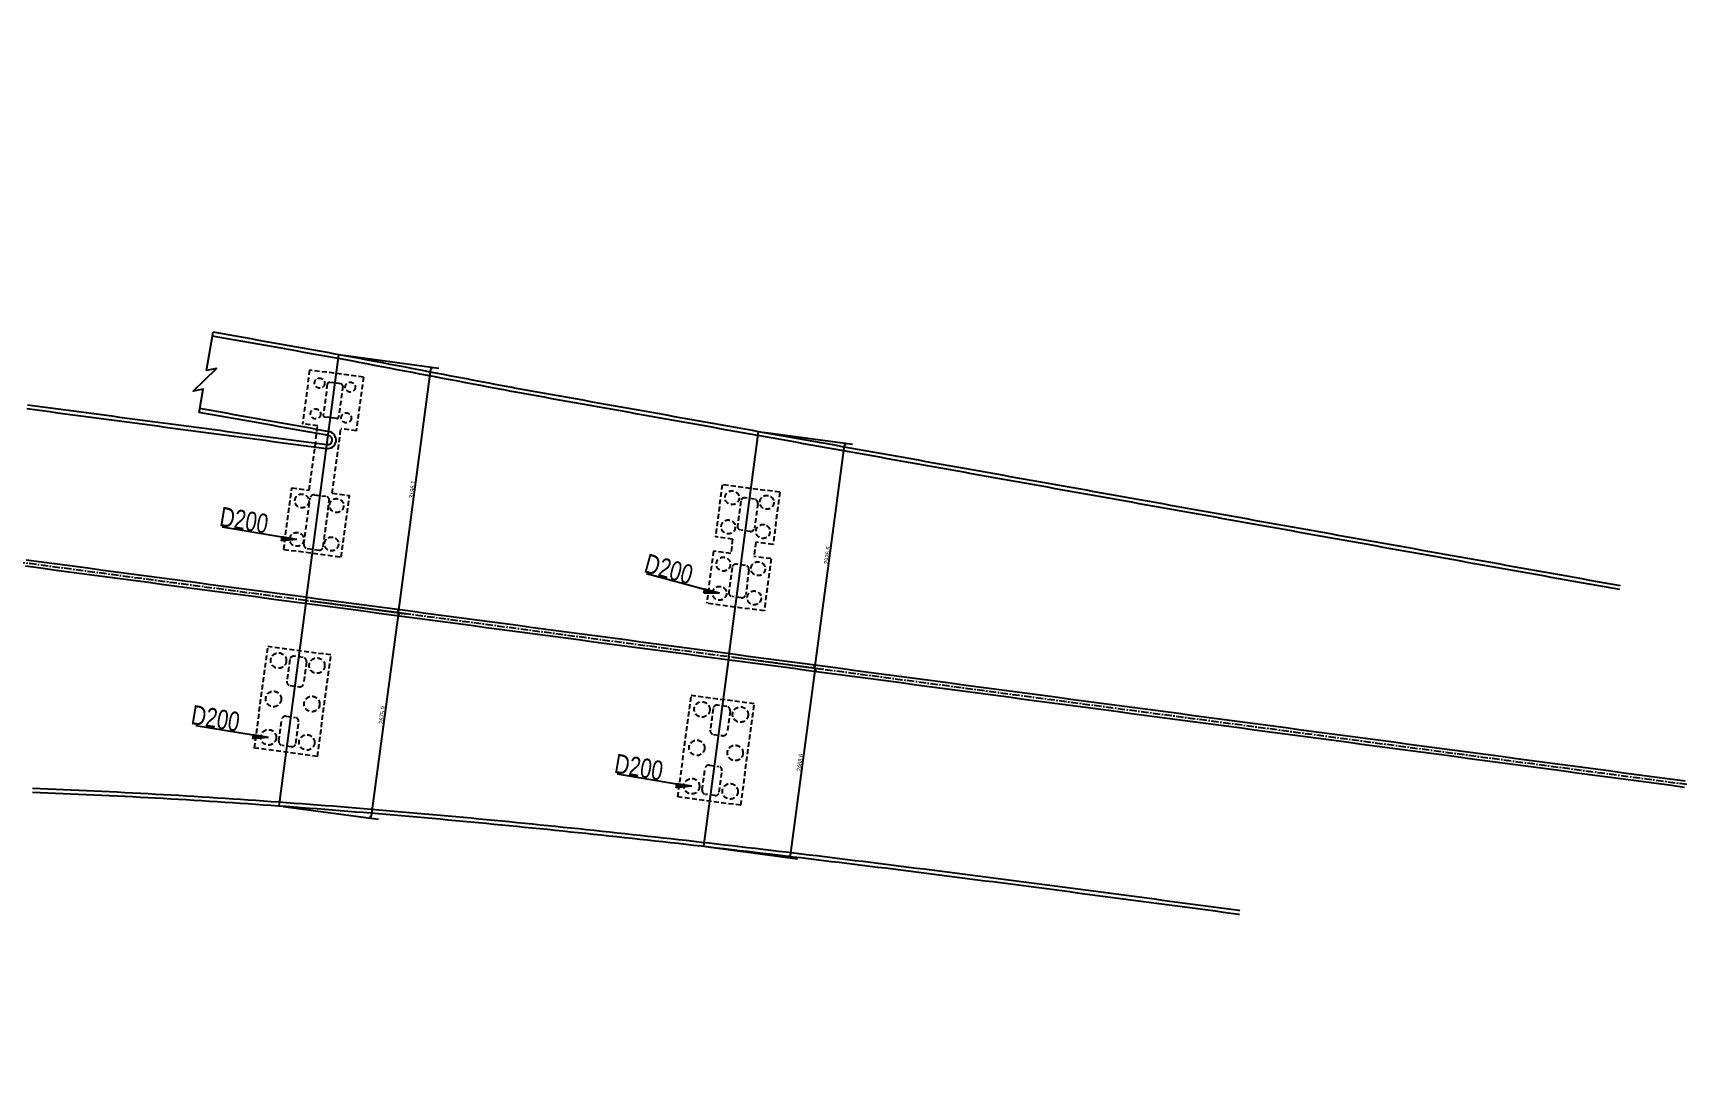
# Model space of a CAD drawing. Header units: millimetres. Extents: x 0 to 987207, y 0 to 5060561.
# Drawn here: x 494244.2 to 494456.5, y 2528883.6 to 2529017.5 of the extents above; entities that cross this region are included whole.
import ezdxf

# ---------------------------------------------------------------- set-up
doc = ezdxf.new("R2010")
doc.units = ezdxf.units.MM
doc.header["$LTSCALE"] = 0.1
doc.linetypes.add('CENTER', pattern=[50.8, 31.75, -6.35, 6.35, -6.35])
doc.linetypes.add('DASHED', pattern=[19.05, 12.7, -6.35])
doc.layers.get('0').update_dxf_attribs({"linetype": 'CONTINUOUS'})
doc.layers.get('Defpoints').update_dxf_attribs({"color": 150, "linetype": 'CONTINUOUS'})
doc.layers.add('GC', color=3, linetype='CONTINUOUS', lineweight=25)
for name, color, linetype in [('zhix', 1, 'CENTER'), ('平面', 7, 'CONTINUOUS'), ('桥梁', 94, 'CONTINUOUS')]:
    doc.layers.add(name, color=color, linetype=linetype)
doc.styles.add('BM_Dim', font='fsdb_e.shx', dxfattribs={"width": 0.75, "bigfont": 'hztxt.shx'})
doc.styles.add('MyFont', font='fsdb_e.shx', dxfattribs={"width": 0.78, "bigfont": 'hztxt.shx'})
doc.dimstyles.new('1-1000', dxfattribs={"dimtxt": 0.6, "dimasz": 0.3, "dimexe": 1, "dimexo": 0.6, "dimgap": 0.02, "dimtad": 1, "dimdec": 1, "dimlfac": 100, "dimdsep": 46, "dimtxsty": 'BM_Dim', "dimblk": 'ARR-1', "dimcen": 0.09, "dimclrd": 256, "dimclre": 256, "dimclrt": 7, "dimadec": 1, "dimazin": 2, "dimtfac": 1, "dimtdec": 1, "dimtmove": 2, "dimatfit": 3, "dimldrblk": 'ARR-1', "dimfxl": 1, "dimtolj": 1, "dimtzin": 0, "dimlwd": 25, "dimarcsym": 1})
doc.dimstyles.new('BZ1_200', dxfattribs={"dimtxt": 2.5, "dimasz": 2, "dimexe": 0.1, "dimexo": 0.05, "dimgap": 0.05, "dimtad": 1, "dimdec": 1, "dimlfac": 100, "dimzin": 12, "dimdsep": 46, "dimtxsty": 'MyFont', "dimblk1": 'ARR-1', "dimblk2": 'ARR-1', "dimsah": 1, "dimcen": 0, "dimclrd": 1, "dimclre": 1, "dimclrt": 7, "dimadec": 0, "dimazin": 0, "dimtfac": 1, "dimtdec": 1, "dimtofl": 0, "dimtmove": 0, "dimatfit": 3, "dimldrblk": 'ARR-1', "dimfxl": 1, "dimtolj": 1, "dimtzin": 1, "dimarcsym": 0})

# ---------------------------------------------------------------- blocks, each defined once
blk = doc.blocks.new('ARR-1')
at = {"color": 1, "linetype": 'Continuous'}
for p, q in [((0, 0), (-1, 0)), ((0, 0), (-0.97, -0.26)), ((-0.97, -0.26), (-0.97, 0))]:
    blk.add_line(p, q, dxfattribs=at)
for points in [[(-0.97, -0.26), (-0.97, 0), (0, 0)], [(0, 0), (-0.97, 0), (-0.97, -0.26), (0, 0)], [(0, 0), (-0.97, -0.26), (-0.97, 0), (0, 0)], [(0, 0), (-0.97, -0.26), (-0.97, 0), (0, 0)]]:
    blk.add_solid(points, dxfattribs=at)
blk = doc.blocks.new('*D435')
at = {"color": 1, "linetype": 'Continuous', "lineweight": -2}
blk.add_line((494319.62, 2528921.96), (494327.28, 2528920.67), dxfattribs=at)
at = {"layer": 'Defpoints', "color": 0, "linetype": 'Continuous'}
for p in [(494327.47, 2528920.64), (494329.25, 2528920.34)]:
    blk.add_point(p, dxfattribs=at)
at = {"color": 1, "linetype": 'Continuous', "lineweight": -2, "xscale": 2, "yscale": 2, "zscale": 2, "rotation": 350.4989177388936}
blk.add_blockref('ARR-1', (494329.25, 2528920.34), dxfattribs=at)
at = {"color": 7, "linetype": 'Continuous', "insert": (494322.43, 2528922.8), "char_height": 2.5, "attachment_point": 5, "rotation": 350.4989, "style": 'MyFont'}
blk.add_mtext('\\A1;D200', dxfattribs=at)
blk = doc.blocks.new('*D438')
at = {"color": 1, "linetype": 'Continuous', "lineweight": -2}
blk.add_line((494323.41, 2528947.79), (494330.9, 2528945.76), dxfattribs=at)
at = {"layer": 'Defpoints', "color": 0, "linetype": 'Continuous'}
for p in [(494331.1, 2528945.71), (494332.83, 2528945.24)]:
    blk.add_point(p, dxfattribs=at)
at = {"color": 1, "linetype": 'Continuous', "lineweight": -2, "xscale": 2, "yscale": 2, "zscale": 2, "rotation": 344.8177450290979}
blk.add_blockref('ARR-1', (494332.83, 2528945.24), dxfattribs=at)
at = {"color": 7, "linetype": 'Continuous', "insert": (494326.29, 2528948.36), "char_height": 2.5, "attachment_point": 5, "rotation": 344.8177, "style": 'MyFont'}
blk.add_mtext('\\A1;D200', dxfattribs=at)
blk = doc.blocks.new('*D410')
at = {"color": 1, "linetype": 'Continuous', "lineweight": -2}
blk.add_line((507396.34, 2524074.8), (507403.81, 2524074.43), dxfattribs=at)
at = {"layer": 'Defpoints', "color": 0, "linetype": 'Continuous'}
for p in [(507404.01, 2524074.41), (507405.81, 2524074.32)]:
    blk.add_point(p, dxfattribs=at)
at = {"color": 1, "linetype": 'Continuous', "lineweight": -2, "xscale": 2, "yscale": 2, "zscale": 2, "rotation": 357.0936030687866}
blk.add_blockref('ARR-1', (507405.81, 2524074.32), dxfattribs=at)
at = {"color": 7, "linetype": 'Continuous', "insert": (507398.75, 2524075.98), "char_height": 2.5, "attachment_point": 5, "rotation": 357.0936, "style": 'MyFont'}
blk.add_mtext('\\A1;D200', dxfattribs=at)
blk = doc.blocks.new('*D441')
at = {"color": 1, "linetype": 'Continuous', "lineweight": -2}
blk.add_line((494268.67, 2528953.81), (494276.33, 2528952.53), dxfattribs=at)
at = {"layer": 'Defpoints', "color": 0, "linetype": 'Continuous'}
for p in [(494276.52, 2528952.5), (494278.3, 2528952.2)]:
    blk.add_point(p, dxfattribs=at)
at = {"color": 1, "linetype": 'Continuous', "lineweight": -2, "xscale": 2, "yscale": 2, "zscale": 2, "rotation": 350.49889150068}
blk.add_blockref('ARR-1', (494278.3, 2528952.2), dxfattribs=at)
at = {"color": 7, "linetype": 'Continuous', "insert": (494271.48, 2528954.66), "char_height": 2.5, "attachment_point": 5, "rotation": 350.4989, "style": 'MyFont'}
blk.add_mtext('\\A1;D200', dxfattribs=at)
blk = doc.blocks.new('*D459')
at = {"lineweight": -2, "ltscale": 0.5}
for p, q in [((494284.32, 2528975.95), (494296.62, 2528974.31)), ((494280.09, 2528944.27), (494292.39, 2528942.63))]:
    blk.add_line(p, q, dxfattribs=at)
at = {"lineweight": 25, "ltscale": 0.5}
blk.add_line((494291.44, 2528943.06), (494295.58, 2528974.14), dxfattribs=at)
at = {"layer": 'Defpoints', "color": 0, "ltscale": 0.5}
for p in [(494283.72, 2528976.03), (494295.62, 2528974.44), (494279.5, 2528944.35)]:
    blk.add_point(p, dxfattribs=at)
at = {"lineweight": 25, "ltscale": 0.5, "xscale": 0.3, "yscale": 0.3, "zscale": 0.3}
for p, rotation in [((494295.62, 2528974.44), 82.41028220196567), ((494291.4, 2528942.76), 262.4102822019657)]:
    blk.add_blockref('ARR-1', p, dxfattribs=dict(at, rotation=rotation))
at = {"color": 7, "ltscale": 0.5, "insert": (494293.2, 2528958.64), "char_height": 0.6, "attachment_point": 5, "rotation": 82.4103, "style": 'BM_Dim'}
blk.add_mtext('\\A1;3196.1', dxfattribs=at)
blk = doc.blocks.new('*D460')
at = {"lineweight": -2, "ltscale": 0.5}
for p, q in [((494334.61, 2528937), (494346.17, 2528935.46)), ((494331.35, 2528912.53), (494342.91, 2528910.99))]:
    blk.add_line(p, q, dxfattribs=at)
at = {"lineweight": 25, "ltscale": 0.5}
blk.add_line((494345.14, 2528935.3), (494341.95, 2528911.42), dxfattribs=at)
at = {"layer": 'Defpoints', "color": 0, "ltscale": 0.5}
for p in [(494334.02, 2528937.08), (494330.76, 2528912.61), (494341.92, 2528911.12)]:
    blk.add_point(p, dxfattribs=at)
at = {"lineweight": 25, "ltscale": 0.5, "xscale": 0.3, "yscale": 0.3, "zscale": 0.3}
for p, rotation in [((494345.18, 2528935.59), 82.4106056458246), ((494341.92, 2528911.12), 262.4106056458247)]:
    blk.add_blockref('ARR-1', p, dxfattribs=dict(at, rotation=rotation))
at = {"color": 7, "ltscale": 0.5, "insert": (494343.23, 2528923.4), "char_height": 0.6, "attachment_point": 5, "rotation": 82.4106, "style": 'BM_Dim'}
blk.add_mtext('\\A1;2468.6', dxfattribs=at)
blk = doc.blocks.new('*D461')
at = {"lineweight": -2, "ltscale": 0.5}
for p, q in [((494280.09, 2528944.27), (494292.39, 2528942.61)), ((494276.52, 2528917.75), (494288.82, 2528916.09))]:
    blk.add_line(p, q, dxfattribs=at)
at = {"lineweight": 25, "ltscale": 0.5}
blk.add_line((494291.36, 2528942.45), (494287.87, 2528916.52), dxfattribs=at)
at = {"layer": 'Defpoints', "color": 0, "ltscale": 0.5}
for p in [(494279.5, 2528944.35), (494275.93, 2528917.83), (494287.83, 2528916.22)]:
    blk.add_point(p, dxfattribs=at)
at = {"lineweight": 25, "ltscale": 0.5, "xscale": 0.3, "yscale": 0.3, "zscale": 0.3}
for p, rotation in [((494291.4, 2528942.74), 82.33529510926469), ((494287.83, 2528916.22), 262.3352951092647)]:
    blk.add_blockref('ARR-1', p, dxfattribs=dict(at, rotation=rotation))
at = {"color": 7, "ltscale": 0.5, "insert": (494289.3, 2528929.53), "char_height": 0.6, "attachment_point": 5, "rotation": 82.3353, "style": 'BM_Dim'}
blk.add_mtext('\\A1;2675.9', dxfattribs=at)
blk = doc.blocks.new('*D466')
at = {"lineweight": -2, "ltscale": 0.5}
for p, q in [((494338.46, 2528966.01), (494350, 2528964.48)), ((494334.61, 2528937), (494346.15, 2528935.47))]:
    blk.add_line(p, q, dxfattribs=at)
at = {"lineweight": 25, "ltscale": 0.5}
blk.add_line((494345.19, 2528935.9), (494348.97, 2528964.32), dxfattribs=at)
at = {"layer": 'Defpoints', "color": 0, "ltscale": 0.5}
for p in [(494337.87, 2528966.09), (494349, 2528964.62), (494334.02, 2528937.08)]:
    blk.add_point(p, dxfattribs=at)
at = {"lineweight": 25, "ltscale": 0.5, "xscale": 0.3, "yscale": 0.3, "zscale": 0.3}
for p, rotation in [((494349, 2528964.62), 82.4402809299571), ((494345.15, 2528935.6), 262.4402809299571)]:
    blk.add_blockref('ARR-1', p, dxfattribs=dict(at, rotation=rotation))
at = {"color": 7, "ltscale": 0.5, "insert": (494346.76, 2528950.15), "char_height": 0.6, "attachment_point": 5, "rotation": 82.4403, "style": 'BM_Dim'}
blk.add_mtext('\\A1;2926.5', dxfattribs=at)
blk = doc.blocks.new('dfafea d')
at = {"layer": 'GC', "color": 7, "linetype": 'DASHED', "ltscale": 0.5}
for p, q in [((507404.1805, 2524072.7516), (507404.4097, 2524085.9496)), ((507412.6084, 2524085.8073), (507404.4097, 2524085.9496)), ((507407.4014, 2524084.6005), (507407.345, 2524081.8011)), ((507409.1111, 2524085.0662), (507407.9114, 2524085.0903)), ((507409.6009, 2524084.5562), (507409.5446, 2524081.7568)), ((507412.3793, 2524072.6093), (507412.6084, 2524085.8073)), ((507407.8349, 2524081.2911), (507409.0346, 2524081.267)), ((507407.2026, 2524073.9993), (507407.2512, 2524076.7989)), ((507407.7598, 2524077.2902), (507408.9597, 2524077.2693)), ((507409.4023, 2524073.9611), (507409.4509, 2524076.7607)), ((507408.8937, 2524073.4699), (507407.6939, 2524073.4907)), ((507412.3793, 2524072.6093), (507404.1805, 2524072.7516))]:
    blk.add_line(p, q, dxfattribs=at)
for centre in [(507405.9817, 2524084.3221), (507410.9809, 2524084.2353), (507405.8923, 2524079.3229), (507410.8915, 2524079.2361), (507405.8081, 2524074.3236), (507410.8073, 2524074.2368)]:
    blk.add_circle(centre, 1, dxfattribs=at)
for centre, start, end in [((507407.9013, 2524084.5904), 88.846608, 178.846608), ((507409.101, 2524084.5663), 358.846608, 88.846608), ((507407.8449, 2524081.791), 178.846608, 268.846608), ((507409.0447, 2524081.7669), 268.846608, 358.846608), ((507407.7512, 2524076.7902), 89.005256, 179.005256), ((507408.951, 2524076.7694), 359.005256, 89.005256), ((507407.7026, 2524073.9907), 179.005256, 269.005256), ((507408.9024, 2524073.9698), 269.005256, 359.005256)]:
    blk.add_arc(centre, 0.5, start, end, dxfattribs=at)
at = {"linetype": 'Continuous'}
dim = blk.add_diameter_dim_2p(p1=(507404.0104, 2524074.4149), p2=(507405.8081, 2524074.3236), text='D200', dimstyle='BZ1_200', dxfattribs=at)
dim.commit()
dim.dimension.update_dxf_attribs({"geometry": '*D410', "text_midpoint": (507398.6839, 2524074.6853), "dimtype": 131})

msp = doc.modelspace()

# ---------------------------------------------------------------- linework, layer by layer
at = {"linetype": 'DASHED', "ltscale": 0.5}
for p, q in [((494279.9327, 2528974.0392), (494279.0207, 2528967.0988)), ((494286.8746, 2528973.1392), (494279.9267, 2528974.0399)), ((494282.2176, 2528972.2308), (494281.6965, 2528968.2649)), ((494283.9851, 2528972.2533), (494282.4976, 2528972.4462)), ((494284.2009, 2528971.9729), (494283.6798, 2528968.0069)), ((494286.8746, 2528973.1392), (494285.9627, 2528966.1989)), ((494283.3997, 2528967.7916), (494281.9122, 2528967.9844)), ((494280.9838, 2528966.8443), (494279.0207, 2528967.0988)), ((494279.878, 2528958.5447), (494280.9841, 2528966.8464)), ((494282.8517, 2528958.1485), (494283.9586, 2528966.4565)), ((494285.9687, 2528966.1981), (494283.9589, 2528966.4586))]:
    msp.add_line(p, q, dxfattribs=at)
for centre in [(494281.2248, 2528972.3591), (494285.1882, 2528971.8453), (494280.7106, 2528968.3923), (494284.6705, 2528967.8789)]:
    msp.add_circle(centre, 0.65, dxfattribs=at)
for centre, start, end in [((494282.4654, 2528972.1983), 82.613324, 172.514334), ((494283.953, 2528972.0054), 352.514334, 82.613324), ((494281.9443, 2528968.2324), 172.514334, 262.613324), ((494283.4319, 2528968.0395), 262.613324, 352.514334)]:
    msp.add_arc(centre, 0.25, start, end, dxfattribs=at)
at = {"layer": 'Defpoints'}
for p, q in [((494334.0175, 2528937.0824), (494337.8825, 2528966.0907)), ((494279.4993, 2528944.3464), (494275.9653, 2528917.8234)), ((494334.0175, 2528937.0824), (494330.7569, 2528912.6115))]:
    msp.add_line(p, q, dxfattribs=at)
at = {"layer": 'GC', "color": 7, "linetype": 'DASHED', "ltscale": 0.5}
for p, q in [((494333.1864, 2528959.2527), (494332.2988, 2528952.5108)), ((494340.6024, 2528958.2764), (494333.1665, 2528959.2553)), ((494276.5912, 2528950.912), (494277.6478, 2528958.8419)), ((494277.6478, 2528958.8419), (494279.878, 2528958.5447)), ((494279.2014, 2528951.573), (494279.9938, 2528957.5205)), ((494280.5555, 2528957.95), (494282.0423, 2528957.7519)), ((494281.6795, 2528951.2428), (494282.4719, 2528957.1903)), ((494282.8517, 2528958.1485), (494285.0821, 2528957.8513)), ((494284.0255, 2528949.9214), (494285.0821, 2528957.8513)), ((494335.5788, 2528957.1222), (494335.1611, 2528953.9496)), ((494337.3295, 2528957.396), (494336.1398, 2528957.5526)), ((494340.6222, 2528958.2737), (494339.7347, 2528951.5319)), ((494337.76, 2528956.835), (494337.3423, 2528953.6624)), ((494336.7813, 2528953.2319), (494335.5916, 2528953.3886)), ((494276.6111, 2528950.9093), (494284.0454, 2528949.9188)), ((494279.631, 2528951.0114), (494281.1178, 2528950.8133)), ((494332.0587, 2528950.6866), (494331.1711, 2528943.9448)), ((494334.2894, 2528950.3929), (494332.0388, 2528950.6892)), ((494334.5296, 2528952.2172), (494332.2988, 2528952.5108)), ((494334.5296, 2528952.2172), (494334.2894, 2528950.3929)), ((494337.5039, 2528951.8256), (494337.2638, 2528950.0013)), ((494339.7347, 2528951.5319), (494337.5039, 2528951.8256)), ((494334.4511, 2528948.5561), (494334.0334, 2528945.3835)), ((494336.2018, 2528948.8299), (494335.0121, 2528948.9865)), ((494339.4746, 2528949.7103), (494337.2638, 2528950.0013)), ((494339.4945, 2528949.7076), (494338.607, 2528942.9658)), ((494336.6322, 2528948.2689), (494336.2146, 2528945.0963)), ((494335.6536, 2528944.6658), (494334.4638, 2528944.8225)), ((494338.607, 2528942.9658), (494331.1711, 2528943.9448)), ((494327.4518, 2528918.97), (494329.1952, 2528932.0544)), ((494337.3234, 2528930.9713), (494329.1952, 2528932.0544)), ((494332.0122, 2528930.3706), (494331.6347, 2528927.5961)), ((494333.7641, 2528930.6368), (494332.575, 2528930.7986)), ((494334.1921, 2528930.074), (494333.8146, 2528927.2995)), ((494335.58, 2528917.887), (494337.3234, 2528930.9713)), ((494332.0627, 2528927.0333), (494333.2518, 2528926.8715)), ((494331.5287, 2528923.0674), (494332.7182, 2528922.9089)), ((494330.5972, 2528919.8624), (494330.9671, 2528922.6378)), ((494332.778, 2528919.5718), (494333.1478, 2528922.3473)), ((494335.58, 2528917.887), (494327.4518, 2528918.97)), ((494332.2163, 2528919.1422), (494331.0268, 2528919.3007))]:
    msp.add_line(p, q, dxfattribs=at)
for centre, radius in [((494278.9365, 2528957.1569), 0.9), ((494283.417, 2528956.5599), 0.9), ((494334.4579, 2528957.5723), 0.9), ((494338.9393, 2528956.9824), 0.9), ((494278.2762, 2528952.2007), 0.9), ((494333.9619, 2528953.8048), 0.9), ((494338.4433, 2528953.2149), 0.9), ((494282.7566, 2528951.6037), 0.9), ((494333.3302, 2528949.0062), 0.9), ((494337.8116, 2528948.4163), 0.9), ((494332.8342, 2528945.2388), 0.9), ((494337.3156, 2528944.6488), 0.9), ((494330.5699, 2528930.2571), 1), ((494335.5261, 2528929.5967), 1), ((494329.907, 2528925.3012), 1), ((494334.8632, 2528924.6408), 1), ((494329.2491, 2528920.3447), 1), ((494334.2053, 2528919.6843), 1)]:
    msp.add_circle(centre, radius, dxfattribs=at)
for centre, start, end in [((494280.4894, 2528957.4544), 82.410544, 172.410544), ((494281.9763, 2528957.2563), 352.410544, 82.410544), ((494336.0745, 2528957.0569), 82.499546, 172.500109), ((494337.2642, 2528956.9003), 352.500109, 82.499546), ((494335.6568, 2528953.8843), 172.500109, 262.499546), ((494336.8466, 2528953.7276), 262.499546, 352.500109), ((494279.697, 2528951.507), 172.410544, 262.410544), ((494281.1838, 2528951.3089), 262.410544, 352.410544), ((494334.9468, 2528948.4908), 82.499546, 172.500109), ((494336.1365, 2528948.3342), 352.500109, 82.499546), ((494334.5291, 2528945.3182), 172.500109, 262.499546), ((494335.7188, 2528945.1616), 262.499546, 352.500109), ((494332.5076, 2528930.3032), 82.251922, 172.251922), ((494333.6967, 2528930.1414), 352.251922, 82.251922), ((494332.1301, 2528927.5287), 172.251922, 262.251922), ((494333.3192, 2528927.367), 262.251922, 352.251922), ((494331.4627, 2528922.5718), 82.41057, 172.41057), ((494332.6522, 2528922.4133), 352.41057, 82.41057), ((494331.0929, 2528919.7963), 172.41057, 262.41057), ((494332.2824, 2528919.6379), 262.41057, 352.41057)]:
    msp.add_arc(centre, 0.5, start, end, dxfattribs=at)
at = {"layer": 'zhix', "ltscale": 0.3, "flags": 128}
msp.add_lwpolyline([(493730.1101, 2529017.5464), (494735.4686, 2528883.5917)], dxfattribs=at)
at = {"layer": '平面', "color": 1, "linetype": 'Continuous', "flags": 128}
msp.add_lwpolyline([(494265.6797, 2528968.5862), (494266.2005, 2528971.5761), (494264.9201, 2528971.3058), (494267.8979, 2528974.2404), (494266.6175, 2528973.9701), (494267.4815, 2528978.9305)], dxfattribs=at)
at = {"layer": '平面', "color": 7, "linetype": 'Continuous', "flags": 128}
for points in [[(494284.119, 2528975.4482), (494283.1346, 2528975.6242), (494282.1503, 2528975.8002), (494281.1659, 2528975.9762), (494280.1815, 2528976.1522), (494279.1971, 2528976.3281), (494278.2127, 2528976.5041), (494277.2283, 2528976.6801), (494276.2439, 2528976.8561), (494275.2595, 2528977.0321), (494274.2751, 2528977.2081), (494273.2907, 2528977.384), (494272.3063, 2528977.56), (494271.3219, 2528977.736), (494270.3375, 2528977.912), (494269.3531, 2528978.088), (494268.3687, 2528978.264), (494267.3935, 2528978.4383)], [(494284.207, 2528975.9404), (494283.2226, 2528976.1164), (494282.2382, 2528976.2924), (494281.2539, 2528976.4684), (494280.2695, 2528976.6444), (494279.2851, 2528976.8203), (494278.3007, 2528976.9963), (494277.3163, 2528977.1723), (494276.3319, 2528977.3483), (494275.3475, 2528977.5243), (494274.3631, 2528977.7003), (494273.3787, 2528977.8762), (494272.3943, 2528978.0522), (494271.4099, 2528978.2282), (494270.4255, 2528978.4042), (494269.4411, 2528978.5802), (494268.4567, 2528978.7562), (494267.4815, 2528978.9305)], [(494305.9752, 2528971.287), (494304.9928, 2528971.474), (494304.0104, 2528971.6611), (494303.028, 2528971.8481), (494302.0456, 2528972.0352), (494301.0631, 2528972.2222), (494300.0807, 2528972.4093), (494299.0983, 2528972.5963), (494298.1159, 2528972.7833), (494297.1335, 2528972.9704), (494296.1511, 2528973.1574), (494295.1686, 2528973.3445), (494294.1862, 2528973.5315), (494293.2038, 2528973.7186), (494292.2214, 2528973.9056), (494291.239, 2528974.0926), (494290.2566, 2528974.2797), (494289.2741, 2528974.4667), (494288.2917, 2528974.6538), (494287.3093, 2528974.8408), (494286.3269, 2528975.0278), (494285.3445, 2528975.2149), (494284.3621, 2528975.4019), (494284.1135, 2528975.4493)], [(494306.0687, 2528971.7782), (494305.0863, 2528971.9652), (494304.1039, 2528972.1523), (494303.1215, 2528972.3393), (494302.1391, 2528972.5263), (494301.1567, 2528972.7134), (494300.1742, 2528972.9004), (494299.1918, 2528973.0875), (494298.2094, 2528973.2745), (494297.227, 2528973.4616), (494296.2446, 2528973.6486), (494295.2622, 2528973.8356), (494294.2797, 2528974.0227), (494293.2973, 2528974.2097), (494292.3149, 2528974.3968), (494291.3325, 2528974.5838), (494290.3501, 2528974.7709), (494289.3677, 2528974.9579), (494288.3852, 2528975.1449), (494287.4028, 2528975.332), (494286.4204, 2528975.519), (494285.438, 2528975.7061), (494284.4556, 2528975.8931), (494284.207, 2528975.9404)], [(494449.104, 2528946.2073), (494448.1196, 2528946.3833), (494447.1352, 2528946.5593), (494446.1508, 2528946.7353), (494445.1664, 2528946.9112), (494444.1821, 2528947.0872), (494443.1977, 2528947.2632), (494442.2133, 2528947.4392), (494441.2289, 2528947.6152), (494440.2445, 2528947.7912), (494439.2601, 2528947.9671), (494438.2757, 2528948.1431), (494437.2913, 2528948.3191), (494436.3069, 2528948.4951), (494435.3225, 2528948.6711), (494434.3381, 2528948.8471), (494433.3537, 2528949.023), (494432.3693, 2528949.199), (494431.3849, 2528949.375), (494430.4006, 2528949.551), (494429.4162, 2528949.727), (494428.4318, 2528949.903), (494427.4474, 2528950.0789), (494426.463, 2528950.2549), (494425.4786, 2528950.4309), (494424.4942, 2528950.6069), (494423.5098, 2528950.7829), (494422.5254, 2528950.9589), (494421.541, 2528951.1348), (494420.5566, 2528951.3108), (494419.5722, 2528951.4868), (494418.5878, 2528951.6628), (494417.6034, 2528951.8388), (494416.619, 2528952.0148), (494415.6347, 2528952.1907), (494414.6503, 2528952.3667), (494413.6659, 2528952.5427), (494412.6815, 2528952.7187), (494411.6971, 2528952.8947), (494410.7127, 2528953.0707), (494409.7283, 2528953.2466), (494408.7439, 2528953.4226), (494407.7595, 2528953.5986), (494406.7751, 2528953.7746), (494405.7907, 2528953.9506), (494404.8063, 2528954.1266), (494403.8219, 2528954.3025), (494402.8375, 2528954.4785), (494401.8531, 2528954.6545), (494400.8688, 2528954.8305), (494399.8844, 2528955.0065), (494398.9, 2528955.1825), (494397.9156, 2528955.3584), (494396.9312, 2528955.5344), (494395.9468, 2528955.7104), (494394.9624, 2528955.8864), (494393.978, 2528956.0624), (494392.9936, 2528956.2383), (494392.0092, 2528956.4143), (494391.0248, 2528956.5903), (494390.0404, 2528956.7663), (494389.056, 2528956.9423), (494388.0716, 2528957.1183), (494387.0873, 2528957.2942), (494386.1029, 2528957.4702), (494385.1185, 2528957.6462), (494384.1341, 2528957.8222), (494383.1497, 2528957.9982), (494382.1653, 2528958.1742), (494381.1809, 2528958.3501), (494380.1965, 2528958.5261), (494379.2121, 2528958.7021), (494378.2277, 2528958.8781), (494377.2433, 2528959.0541), (494376.2589, 2528959.2301), (494375.2745, 2528959.406), (494374.2901, 2528959.582), (494373.3057, 2528959.758), (494372.3214, 2528959.934), (494371.337, 2528960.11), (494370.3526, 2528960.286), (494369.3682, 2528960.4619), (494368.3838, 2528960.6379), (494367.3994, 2528960.8139), (494366.415, 2528960.9899), (494365.4306, 2528961.1659), (494364.4462, 2528961.3419), (494363.4618, 2528961.5178), (494362.4774, 2528961.6938), (494361.493, 2528961.8698), (494360.5086, 2528962.0458), (494359.5242, 2528962.2218), (494358.5398, 2528962.3978), (494357.5555, 2528962.5737), (494356.5711, 2528962.7497), (494355.5867, 2528962.9257), (494354.6023, 2528963.1017), (494353.6179, 2528963.2777), (494352.6335, 2528963.4537), (494351.6491, 2528963.6296), (494350.6647, 2528963.8056), (494349.6803, 2528963.9816), (494348.6959, 2528964.1576), (494347.7115, 2528964.3336), (494346.7271, 2528964.5096), (494345.7427, 2528964.6855), (494344.7583, 2528964.8615), (494343.7739, 2528965.0375), (494342.7896, 2528965.2135), (494341.8052, 2528965.3895), (494340.8208, 2528965.5655), (494339.8364, 2528965.7414), (494338.852, 2528965.9174), (494337.8676, 2528966.0934), (494336.8832, 2528966.2694), (494335.8988, 2528966.4454), (494334.9144, 2528966.6213), (494333.93, 2528966.7973), (494332.9456, 2528966.9733), (494331.9612, 2528967.1493), (494330.9768, 2528967.3253), (494329.9924, 2528967.5013), (494329.0081, 2528967.6772), (494328.0237, 2528967.8532), (494327.0393, 2528968.0292), (494326.0549, 2528968.2052), (494325.0705, 2528968.3812), (494324.0861, 2528968.5572), (494323.1017, 2528968.7331), (494322.1173, 2528968.9091), (494321.1329, 2528969.0851), (494320.1485, 2528969.2611), (494319.1641, 2528969.4371), (494318.1797, 2528969.6131), (494317.1953, 2528969.789), (494316.2109, 2528969.965), (494315.2265, 2528970.141), (494314.2422, 2528970.317), (494313.2578, 2528970.493), (494312.2734, 2528970.669), (494311.289, 2528970.8449), (494310.3046, 2528971.0209), (494309.3202, 2528971.1969), (494308.3358, 2528971.3729), (494307.3514, 2528971.5489), (494306.367, 2528971.7249), (494306.0687, 2528971.7782)], [(494449.016, 2528945.7151), (494448.0316, 2528945.8911), (494447.0472, 2528946.0671), (494446.0629, 2528946.2431), (494445.0785, 2528946.4191), (494444.0941, 2528946.595), (494443.1097, 2528946.771), (494442.1253, 2528946.947), (494441.1409, 2528947.123), (494440.1565, 2528947.299), (494439.1721, 2528947.4749), (494438.1877, 2528947.6509), (494437.2033, 2528947.8269), (494436.2189, 2528948.0029), (494435.2345, 2528948.1789), (494434.2501, 2528948.3549), (494433.2657, 2528948.5308), (494432.2813, 2528948.7068), (494431.297, 2528948.8828), (494430.3126, 2528949.0588), (494429.3282, 2528949.2348), (494428.3438, 2528949.4108), (494427.3594, 2528949.5867), (494426.375, 2528949.7627), (494425.3906, 2528949.9387), (494424.4062, 2528950.1147), (494423.4218, 2528950.2907), (494422.4374, 2528950.4667), (494421.453, 2528950.6426), (494420.4686, 2528950.8186), (494419.4842, 2528950.9946), (494418.4998, 2528951.1706), (494417.5154, 2528951.3466), (494416.5311, 2528951.5226), (494415.5467, 2528951.6985), (494414.5623, 2528951.8745), (494413.5779, 2528952.0505), (494412.5935, 2528952.2265), (494411.6091, 2528952.4025), (494410.6247, 2528952.5785), (494409.6403, 2528952.7544), (494408.6559, 2528952.9304), (494407.6715, 2528953.1064), (494406.6871, 2528953.2824), (494405.7027, 2528953.4584), (494404.7183, 2528953.6344), (494403.7339, 2528953.8103), (494402.7496, 2528953.9863), (494401.7652, 2528954.1623), (494400.7808, 2528954.3383), (494399.7964, 2528954.5143), (494398.812, 2528954.6903), (494397.8276, 2528954.8662), (494396.8432, 2528955.0422), (494395.8588, 2528955.2182), (494394.8744, 2528955.3942), (494393.89, 2528955.5702), (494392.9056, 2528955.7462), (494391.9212, 2528955.9221), (494390.9368, 2528956.0981), (494389.9524, 2528956.2741), (494388.968, 2528956.4501), (494387.9837, 2528956.6261), (494386.9993, 2528956.8021), (494386.0149, 2528956.978), (494385.0305, 2528957.154), (494384.0461, 2528957.33), (494383.0617, 2528957.506), (494382.0773, 2528957.682), (494381.0929, 2528957.8579), (494380.1085, 2528958.0339), (494379.1241, 2528958.2099), (494378.1397, 2528958.3859), (494377.1553, 2528958.5619), (494376.1709, 2528958.7379), (494375.1865, 2528958.9138), (494374.2021, 2528959.0898), (494373.2178, 2528959.2658), (494372.2334, 2528959.4418), (494371.249, 2528959.6178), (494370.2646, 2528959.7938), (494369.2802, 2528959.9697), (494368.2958, 2528960.1457), (494367.3114, 2528960.3217), (494366.327, 2528960.4977), (494365.3426, 2528960.6737), (494364.3582, 2528960.8497), (494363.3738, 2528961.0256), (494362.3894, 2528961.2016), (494361.405, 2528961.3776), (494360.4206, 2528961.5536), (494359.4362, 2528961.7296), (494358.4519, 2528961.9056), (494357.4675, 2528962.0815), (494356.4831, 2528962.2575), (494355.4987, 2528962.4335), (494354.5143, 2528962.6095), (494353.5299, 2528962.7855), (494352.5455, 2528962.9615), (494351.5611, 2528963.1374), (494350.5767, 2528963.3134), (494349.5923, 2528963.4894), (494348.6079, 2528963.6654), (494347.6235, 2528963.8414), (494346.6391, 2528964.0174), (494345.6547, 2528964.1933), (494344.6704, 2528964.3693), (494343.686, 2528964.5453), (494342.7016, 2528964.7213), (494341.7172, 2528964.8973), (494340.7328, 2528965.0733), (494339.7484, 2528965.2492), (494338.764, 2528965.4252), (494337.7796, 2528965.6012), (494336.7952, 2528965.7772), (494335.8108, 2528965.9532), (494334.8264, 2528966.1292), (494333.842, 2528966.3051), (494332.8576, 2528966.4811), (494331.8732, 2528966.6571), (494330.8888, 2528966.8331), (494329.9045, 2528967.0091), (494328.9201, 2528967.1851), (494327.9357, 2528967.361), (494326.9513, 2528967.537), (494325.9669, 2528967.713), (494324.9825, 2528967.889), (494323.9981, 2528968.065), (494323.0137, 2528968.2409), (494322.0293, 2528968.4169), (494321.0449, 2528968.5929), (494320.0605, 2528968.7689), (494319.0761, 2528968.9449), (494318.0917, 2528969.1209), (494317.1073, 2528969.2968), (494316.1229, 2528969.4728), (494315.1386, 2528969.6488), (494314.1542, 2528969.8248), (494313.1698, 2528970.0008), (494312.1854, 2528970.1768), (494311.201, 2528970.3527), (494310.2166, 2528970.5287), (494309.2322, 2528970.7047), (494308.2478, 2528970.8807), (494307.2634, 2528971.0567), (494306.279, 2528971.2327), (494305.9807, 2528971.286)], [(494243.4493, 2528969.0742), (494244.4406, 2528968.9422), (494245.4318, 2528968.8101), (494246.4231, 2528968.678), (494247.4143, 2528968.5459), (494248.4055, 2528968.4139), (494249.3968, 2528968.2818), (494250.388, 2528968.1497), (494251.3793, 2528968.0176), (494252.3705, 2528967.8856), (494253.3617, 2528967.7535), (494254.353, 2528967.6214), (494255.3442, 2528967.4894), (494256.3355, 2528967.3573), (494257.3267, 2528967.2252), (494258.3179, 2528967.0931), (494259.3092, 2528966.9611), (494260.3004, 2528966.829), (494261.2917, 2528966.6969), (494262.2829, 2528966.5648), (494263.2741, 2528966.4328), (494264.2654, 2528966.3007), (494265.2566, 2528966.1686), (494266.2479, 2528966.0366), (494267.2391, 2528965.9045), (494268.2303, 2528965.7724), (494269.2216, 2528965.6403), (494270.2128, 2528965.5083), (494271.2041, 2528965.3762), (494272.1953, 2528965.2441), (494273.1865, 2528965.112), (494274.1778, 2528964.98), (494275.169, 2528964.8479), (494276.1603, 2528964.7158), (494277.1515, 2528964.5837), (494278.1427, 2528964.4517), (494279.134, 2528964.3196), (494280.1252, 2528964.1875), (494281.1165, 2528964.0555), (494282.1077, 2528963.9234)], [(494243.5154, 2528969.5698), (494244.5066, 2528969.4378), (494245.4978, 2528969.3057), (494246.4891, 2528969.1736), (494247.4803, 2528969.0416), (494248.4716, 2528968.9095), (494249.4628, 2528968.7774), (494250.454, 2528968.6453), (494251.4453, 2528968.5133), (494252.4365, 2528968.3812), (494253.4278, 2528968.2491), (494254.419, 2528968.117), (494255.4102, 2528967.985), (494256.4015, 2528967.8529), (494257.3927, 2528967.7208), (494258.384, 2528967.5888), (494259.3752, 2528967.4567), (494260.3664, 2528967.3246), (494261.3577, 2528967.1925), (494262.3489, 2528967.0605), (494263.3402, 2528966.9284), (494264.3314, 2528966.7963), (494265.3226, 2528966.6642), (494266.3139, 2528966.5322), (494267.3051, 2528966.4001), (494268.2964, 2528966.268), (494269.2876, 2528966.136), (494270.2788, 2528966.0039), (494271.2701, 2528965.8718), (494272.2613, 2528965.7397), (494273.2526, 2528965.6077), (494274.2438, 2528965.4756), (494275.235, 2528965.3435), (494276.2263, 2528965.2114), (494277.2175, 2528965.0794), (494278.2088, 2528964.9473), (494279.2, 2528964.8152), (494280.1912, 2528964.6832), (494281.1825, 2528964.5511), (494282.1737, 2528964.419)], [(494282.3593, 2528965.6043), (494281.9221, 2528965.6824), (494280.9377, 2528965.8584), (494279.9534, 2528966.0344), (494278.969, 2528966.2104), (494277.9846, 2528966.3864), (494277.0002, 2528966.5624), (494276.0158, 2528966.7383), (494275.0314, 2528966.9143), (494274.047, 2528967.0903), (494273.0626, 2528967.2663), (494272.0782, 2528967.4423), (494271.0938, 2528967.6183), (494270.1094, 2528967.7942), (494269.125, 2528967.9702), (494268.1406, 2528968.1462), (494267.1562, 2528968.3222), (494266.1718, 2528968.4982), (494265.6797, 2528968.5862)], [(494282.4473, 2528966.0965), (494282.0101, 2528966.1746), (494281.0257, 2528966.3506), (494280.0413, 2528966.5266), (494279.057, 2528966.7026), (494278.0726, 2528966.8786), (494277.0882, 2528967.0545), (494276.1038, 2528967.2305), (494275.1194, 2528967.4065), (494274.135, 2528967.5825), (494273.1506, 2528967.7585), (494272.1662, 2528967.9345), (494271.1818, 2528968.1104), (494270.1974, 2528968.2864), (494269.213, 2528968.4624), (494268.2286, 2528968.6384), (494267.2442, 2528968.8144), (494266.2598, 2528968.9904), (494265.7676, 2528969.0784)], [(494243.2662, 2528948.7706), (494245.2486, 2528948.5064), (494247.2311, 2528948.2423), (494249.2136, 2528947.9781), (494251.1961, 2528947.714), (494253.1786, 2528947.4498), (494255.161, 2528947.1857), (494257.1435, 2528946.9215), (494259.126, 2528946.6574), (494261.1085, 2528946.3932), (494263.091, 2528946.1291), (494265.0734, 2528945.865), (494267.0559, 2528945.6008), (494269.0384, 2528945.3367), (494271.0209, 2528945.0725), (494273.0034, 2528944.8084), (494274.9858, 2528944.5442), (494276.9683, 2528944.2801), (494278.9508, 2528944.0159), (494280.9333, 2528943.7518), (494282.9158, 2528943.4876), (494284.8982, 2528943.2235), (494286.8807, 2528942.9594), (494288.8632, 2528942.6952), (494290.8457, 2528942.4311), (494292.8282, 2528942.1669), (494294.8106, 2528941.9028), (494296.7931, 2528941.6386), (494298.7756, 2528941.3745), (494300.7581, 2528941.1103), (494302.7406, 2528940.8462), (494304.723, 2528940.582), (494306.7055, 2528940.3179), (494308.688, 2528940.0538), (494310.6705, 2528939.7896), (494312.653, 2528939.5255), (494314.6354, 2528939.2613), (494316.6179, 2528938.9972), (494318.6004, 2528938.733), (494320.5829, 2528938.4689), (494322.5654, 2528938.2047), (494324.5478, 2528937.9406), (494326.5303, 2528937.6764), (494328.5128, 2528937.4123), (494330.4953, 2528937.1481), (494332.4778, 2528936.884), (494334.4602, 2528936.6199), (494336.4427, 2528936.3557), (494338.4252, 2528936.0916), (494340.4077, 2528935.8274), (494342.3902, 2528935.5633), (494344.3726, 2528935.2991), (494346.3551, 2528935.035), (494348.3376, 2528934.7708), (494350.3201, 2528934.5067), (494352.3026, 2528934.2425), (494354.285, 2528933.9784), (494356.2675, 2528933.7143), (494358.25, 2528933.4501), (494360.2325, 2528933.186), (494362.215, 2528932.9218), (494364.1974, 2528932.6577), (494366.1799, 2528932.3935), (494368.1624, 2528932.1294), (494370.1449, 2528931.8652), (494372.1274, 2528931.6011), (494374.1098, 2528931.3369), (494376.0923, 2528931.0728), (494378.0748, 2528930.8086), (494380.0573, 2528930.5445), (494382.0398, 2528930.2804), (494384.0222, 2528930.0162), (494386.0047, 2528929.7521), (494387.9872, 2528929.4879), (494389.9697, 2528929.2238), (494391.9522, 2528928.9596), (494393.9346, 2528928.6955), (494395.9171, 2528928.4313), (494397.8996, 2528928.1672), (494399.8821, 2528927.903), (494401.8646, 2528927.6389), (494403.847, 2528927.3748), (494405.8295, 2528927.1106), (494407.812, 2528926.8465), (494409.7945, 2528926.5823), (494411.777, 2528926.3182), (494413.7594, 2528926.054), (494415.7419, 2528925.7899), (494417.7244, 2528925.5257), (494419.7069, 2528925.2616), (494421.6894, 2528924.9974), (494423.6718, 2528924.7333), (494425.6543, 2528924.4691), (494427.6368, 2528924.205), (494429.6193, 2528923.9409), (494431.6018, 2528923.6767), (494433.5842, 2528923.4126), (494435.5667, 2528923.1484), (494437.5492, 2528922.8843), (494439.5317, 2528922.6201), (494441.5142, 2528922.356), (494443.4966, 2528922.0918), (494445.4791, 2528921.8277), (494447.4616, 2528921.5635), (494449.4441, 2528921.2994), (494451.4266, 2528921.0353), (494453.409, 2528920.7711), (494455.3915, 2528920.507), (494457.374, 2528920.2428)], [(494243.3718, 2528949.5636), (494245.3543, 2528949.2994), (494247.3368, 2528949.0353), (494249.3193, 2528948.7711), (494251.3017, 2528948.507), (494253.2842, 2528948.2428), (494255.2667, 2528947.9787), (494257.2492, 2528947.7145), (494259.2317, 2528947.4504), (494261.2141, 2528947.1862), (494263.1966, 2528946.9221), (494265.1791, 2528946.658), (494267.1616, 2528946.3938), (494269.1441, 2528946.1297), (494271.1265, 2528945.8655), (494273.109, 2528945.6014), (494275.0915, 2528945.3372), (494277.074, 2528945.0731), (494279.0565, 2528944.8089), (494281.0389, 2528944.5448), (494283.0214, 2528944.2806), (494285.0039, 2528944.0165), (494286.9864, 2528943.7523), (494288.9689, 2528943.4882), (494290.9513, 2528943.2241), (494292.9338, 2528942.9599), (494294.9163, 2528942.6958), (494296.8988, 2528942.4316), (494298.8813, 2528942.1675), (494300.8637, 2528941.9033), (494302.8462, 2528941.6392), (494304.8287, 2528941.375), (494306.8112, 2528941.1109), (494308.7937, 2528940.8467), (494310.7761, 2528940.5826), (494312.7586, 2528940.3185), (494314.7411, 2528940.0543), (494316.7236, 2528939.7902), (494318.7061, 2528939.526), (494320.6885, 2528939.2619), (494322.671, 2528938.9977), (494324.6535, 2528938.7336), (494326.636, 2528938.4694), (494328.6185, 2528938.2053), (494330.6009, 2528937.9411), (494332.5834, 2528937.677), (494334.5659, 2528937.4128), (494336.5484, 2528937.1487), (494338.5309, 2528936.8846), (494340.5133, 2528936.6204), (494342.4958, 2528936.3563), (494344.4783, 2528936.0921), (494346.4608, 2528935.828), (494348.4433, 2528935.5638), (494350.4257, 2528935.2997), (494352.4082, 2528935.0355), (494354.3907, 2528934.7714), (494356.3732, 2528934.5072), (494358.3557, 2528934.2431), (494360.3381, 2528933.979), (494362.3206, 2528933.7148), (494364.3031, 2528933.4507), (494366.2856, 2528933.1865), (494368.2681, 2528932.9224), (494370.2505, 2528932.6582), (494372.233, 2528932.3941), (494374.2155, 2528932.1299), (494376.198, 2528931.8658), (494378.1805, 2528931.6016), (494380.1629, 2528931.3375), (494382.1454, 2528931.0733), (494384.1279, 2528930.8092), (494386.1104, 2528930.5451), (494388.0929, 2528930.2809), (494390.0753, 2528930.0168), (494392.0578, 2528929.7526), (494394.0403, 2528929.4885), (494396.0228, 2528929.2243), (494398.0053, 2528928.9602), (494399.9877, 2528928.696), (494401.9702, 2528928.4319), (494403.9527, 2528928.1677), (494405.9352, 2528927.9036), (494407.9177, 2528927.6395), (494409.9001, 2528927.3753), (494411.8826, 2528927.1112), (494413.8651, 2528926.847), (494415.8476, 2528926.5829), (494417.8301, 2528926.3187), (494419.8125, 2528926.0546), (494421.795, 2528925.7904), (494423.7775, 2528925.5263), (494425.76, 2528925.2621), (494427.7425, 2528924.998), (494429.7249, 2528924.7338), (494431.7074, 2528924.4697), (494433.6899, 2528924.2056), (494435.6724, 2528923.9414), (494437.6549, 2528923.6773), (494439.6373, 2528923.4131), (494441.6198, 2528923.149), (494443.6023, 2528922.8848), (494445.5848, 2528922.6207), (494447.5673, 2528922.3565), (494449.5497, 2528922.0924), (494451.5322, 2528921.8282), (494453.5147, 2528921.5641), (494455.4972, 2528921.3), (494457.4797, 2528921.0358)], [(494244.1635, 2528919.584), (494245.1565, 2528919.5465), (494246.1494, 2528919.5077), (494247.1423, 2528919.4678), (494248.1353, 2528919.4266), (494249.1282, 2528919.3843), (494250.1211, 2528919.3409), (494251.114, 2528919.2962), (494252.1069, 2528919.2504), (494253.0997, 2528919.2035), (494254.0926, 2528919.1555), (494255.0854, 2528919.1063), (494256.0783, 2528919.0559), (494257.0711, 2528919.0045), (494258.0639, 2528918.952), (494259.0566, 2528918.8983), (494260.0494, 2528918.8436), (494261.0421, 2528918.7878), (494262.0348, 2528918.7309), (494263.0275, 2528918.673), (494264.0202, 2528918.614), (494265.0128, 2528918.5539), (494266.0055, 2528918.4928), (494266.9981, 2528918.4306), (494267.9907, 2528918.3675), (494268.9832, 2528918.3033), (494269.9757, 2528918.2381), (494270.9682, 2528918.1718), (494271.9607, 2528918.1046), (494272.9532, 2528918.0364), (494273.9456, 2528917.9672), (494274.938, 2528917.897), (494275.9303, 2528917.8259), (494276.9227, 2528917.7538), (494277.915, 2528917.6807), (494278.9073, 2528917.6067), (494279.8995, 2528917.5318), (494280.8917, 2528917.4559), (494281.8839, 2528917.3791), (494282.8761, 2528917.3014), (494283.8682, 2528917.2228), (494284.8603, 2528917.1433), (494285.8523, 2528917.0629), (494286.8444, 2528916.9816), (494287.8364, 2528916.8994), (494288.8283, 2528916.8164), (494289.8203, 2528916.7325), (494290.8122, 2528916.6477), (494291.8041, 2528916.5621), (494292.7959, 2528916.4757), (494293.7877, 2528916.3884), (494294.7795, 2528916.3003), (494295.7712, 2528916.2114), (494296.7629, 2528916.1217), (494297.7546, 2528916.0312), (494298.7463, 2528915.9399), (494299.7379, 2528915.8478), (494300.7295, 2528915.7549), (494301.721, 2528915.6613), (494302.7125, 2528915.5669), (494303.704, 2528915.4717), (494304.6955, 2528915.3758), (494305.6869, 2528915.2791), (494306.6783, 2528915.1818), (494307.6697, 2528915.0837), (494308.661, 2528914.9848), (494309.6523, 2528914.8853), (494310.6436, 2528914.7851), (494311.6348, 2528914.6842), (494312.626, 2528914.5826), (494313.6172, 2528914.4803), (494314.6084, 2528914.3773), (494315.5995, 2528914.2737), (494316.5906, 2528914.1694), (494317.5817, 2528914.0645), (494318.5727, 2528913.9589), (494319.5637, 2528913.8527), (494320.5547, 2528913.7459), (494321.5457, 2528913.6385), (494322.5366, 2528913.5304), (494323.5276, 2528913.4218), (494324.5185, 2528913.3126), (494325.5093, 2528913.2027), (494326.5002, 2528913.0923), (494327.491, 2528912.9813), (494328.4818, 2528912.8698), (494329.4726, 2528912.7577), (494330.4633, 2528912.645), (494331.4541, 2528912.5319), (494332.4448, 2528912.4181), (494333.4355, 2528912.3039), (494334.4261, 2528912.1891), (494335.4168, 2528912.0739), (494336.4074, 2528911.9581), (494337.3981, 2528911.8418), (494338.3887, 2528911.725), (494339.3793, 2528911.6078), (494340.3698, 2528911.4901), (494341.3604, 2528911.3719), (494342.3509, 2528911.2533), (494343.3415, 2528911.1342), (494344.332, 2528911.0147), (494345.3225, 2528910.8947), (494346.313, 2528910.7743), (494347.3035, 2528910.6535), (494348.294, 2528910.5323), (494349.2844, 2528910.4107), (494350.2749, 2528910.2887), (494351.2654, 2528910.1663), (494352.2558, 2528910.0435), (494353.2462, 2528909.9204), (494354.2367, 2528909.7969), (494355.2271, 2528909.673), (494356.2175, 2528909.5488), (494357.208, 2528909.4242), (494358.1984, 2528909.2993), (494359.1888, 2528909.1741), (494360.1793, 2528909.0485), (494361.1697, 2528908.9226), (494362.1601, 2528908.7965), (494363.1506, 2528908.67), (494364.141, 2528908.5433), (494365.1314, 2528908.4162), (494366.1219, 2528908.2889), (494367.1123, 2528908.1614), (494368.1028, 2528908.0335), (494369.0933, 2528907.9055), (494370.0838, 2528907.7771), (494371.0743, 2528907.6486), (494372.0648, 2528907.5198), (494373.0553, 2528907.3908), (494374.0458, 2528907.2616), (494375.0363, 2528907.1321), (494376.0269, 2528907.0025), (494377.0175, 2528906.8727), (494378.0081, 2528906.7427), (494378.9987, 2528906.6125), (494379.9893, 2528906.4822), (494380.9799, 2528906.3517), (494381.9706, 2528906.2211), (494382.9613, 2528906.0903), (494383.952, 2528905.9593), (494384.9427, 2528905.8283), (494385.9335, 2528905.6971), (494386.9243, 2528905.5658), (494387.9151, 2528905.4344), (494388.906, 2528905.3029), (494389.8968, 2528905.1713), (494390.8877, 2528905.0397), (494391.8787, 2528904.9079), (494392.8696, 2528904.7761), (494393.8606, 2528904.6443), (494394.8516, 2528904.5123), (494395.8427, 2528904.3804), (494396.8338, 2528904.2484), (494397.8249, 2528904.1163), (494398.8161, 2528903.9843), (494399.8073, 2528903.8522), (494399.9392, 2528903.8346)], [(494244.1821, 2528920.0837), (494245.1757, 2528920.0461), (494246.1692, 2528920.0073), (494247.1627, 2528919.9673), (494248.1562, 2528919.9262), (494249.1497, 2528919.8839), (494250.1432, 2528919.8404), (494251.1367, 2528919.7957), (494252.1302, 2528919.7499), (494253.1236, 2528919.7029), (494254.117, 2528919.6549), (494255.1104, 2528919.6056), (494256.1038, 2528919.5553), (494257.0972, 2528919.5038), (494258.0906, 2528919.4513), (494259.0839, 2528919.3976), (494260.0772, 2528919.3428), (494261.0705, 2528919.287), (494262.0637, 2528919.2301), (494263.0569, 2528919.1721), (494264.0501, 2528919.1131), (494265.0433, 2528919.053), (494266.0365, 2528918.9918), (494267.0296, 2528918.9297), (494268.0227, 2528918.8664), (494269.0157, 2528918.8022), (494270.0088, 2528918.737), (494271.0018, 2528918.6707), (494271.9945, 2528918.6035), (494272.9874, 2528918.5352), (494273.9804, 2528918.466), (494274.9732, 2528918.3958), (494275.9661, 2528918.3246), (494276.9589, 2528918.2525), (494277.9517, 2528918.1794), (494278.9444, 2528918.1054), (494279.9372, 2528918.0304), (494280.9298, 2528917.9545), (494281.9225, 2528917.8776), (494282.9151, 2528917.7999), (494283.9077, 2528917.7212), (494284.9002, 2528917.6417), (494285.8927, 2528917.5613), (494286.8852, 2528917.4799), (494287.8776, 2528917.3977), (494288.87, 2528917.3146), (494289.8624, 2528917.2307), (494290.8547, 2528917.1459), (494291.847, 2528917.0603), (494292.8393, 2528916.9738), (494293.8315, 2528916.8865), (494294.8237, 2528916.7984), (494295.8159, 2528916.7094), (494296.808, 2528916.6197), (494297.8001, 2528916.5291), (494298.7921, 2528916.4378), (494299.7841, 2528916.3456), (494300.7761, 2528916.2527), (494301.768, 2528916.1591), (494302.7599, 2528916.0646), (494303.7518, 2528915.9694), (494304.7436, 2528915.8735), (494305.7354, 2528915.7768), (494306.7272, 2528915.6794), (494307.7189, 2528915.5812), (494308.7106, 2528915.4824), (494309.7022, 2528915.3828), (494310.6939, 2528915.2826), (494311.6855, 2528915.1816), (494312.677, 2528915.08), (494313.6685, 2528914.9776), (494314.66, 2528914.8746), (494315.6515, 2528914.771), (494316.6429, 2528914.6667), (494317.6343, 2528914.5617), (494318.6257, 2528914.4561), (494319.617, 2528914.3499), (494320.6083, 2528914.243), (494321.5996, 2528914.1356), (494322.5908, 2528914.0275), (494323.5821, 2528913.9188), (494324.5732, 2528913.8095), (494325.5644, 2528913.6997), (494326.5555, 2528913.5892), (494327.5466, 2528913.4782), (494328.5377, 2528913.3667), (494329.5288, 2528913.2545), (494330.5198, 2528913.1418), (494331.5108, 2528913.0286), (494332.5018, 2528912.9149), (494333.4927, 2528912.8006), (494334.4837, 2528912.6858), (494335.4746, 2528912.5705), (494336.4655, 2528912.4547), (494337.4563, 2528912.3384), (494338.4472, 2528912.2216), (494339.438, 2528912.1043), (494340.4288, 2528911.9866), (494341.4196, 2528911.8684), (494342.4104, 2528911.7497), (494343.4011, 2528911.6306), (494344.3919, 2528911.5111), (494345.3826, 2528911.3911), (494346.3733, 2528911.2707), (494347.364, 2528911.1499), (494348.3547, 2528911.0286), (494349.3454, 2528910.907), (494350.336, 2528910.785), (494351.3267, 2528910.6625), (494352.3173, 2528910.5397), (494353.3079, 2528910.4166), (494354.2986, 2528910.293), (494355.2892, 2528910.1691), (494356.2798, 2528910.0449), (494357.2704, 2528909.9203), (494358.261, 2528909.7954), (494359.2516, 2528909.6701), (494360.2421, 2528909.5445), (494361.2327, 2528909.4187), (494362.2233, 2528909.2925), (494363.2139, 2528909.166), (494364.2045, 2528909.0392), (494365.195, 2528908.9122), (494366.1856, 2528908.7849), (494367.1762, 2528908.6573), (494368.1668, 2528908.5294), (494369.1574, 2528908.4013), (494370.148, 2528908.273), (494371.1386, 2528908.1444), (494372.1292, 2528908.0156), (494373.1198, 2528907.8866), (494374.1105, 2528907.7574), (494375.1011, 2528907.6279), (494376.0918, 2528907.4983), (494377.0824, 2528907.3685), (494378.0731, 2528907.2385), (494379.0638, 2528907.1083), (494380.0545, 2528906.9779), (494381.0452, 2528906.8474), (494382.036, 2528906.7168), (494383.0267, 2528906.586), (494384.0175, 2528906.455), (494385.0083, 2528906.324), (494385.9991, 2528906.1928), (494386.99, 2528906.0615), (494387.9808, 2528905.9301), (494388.9717, 2528905.7986), (494389.9626, 2528905.667), (494390.9536, 2528905.5353), (494391.9445, 2528905.4036), (494392.9355, 2528905.2718), (494393.9266, 2528905.1399), (494394.9176, 2528905.008), (494395.9087, 2528904.876), (494396.8998, 2528904.744), (494397.891, 2528904.612), (494398.8822, 2528904.4799), (494399.8734, 2528904.3478), (494400.0053, 2528904.3303)]]:
    msp.add_lwpolyline(points, dxfattribs=at)
at = {"layer": '平面', "color": 7, "linetype": 'Continuous'}
for radius in [1.1, 0.6]:
    msp.add_arc((494282.2537, 2528965.0137), radius, 262.410604, 79.864021, dxfattribs=at)
at = {"layer": '桥梁', "color": 3}
msp.add_line((494279.4993, 2528944.3454), (494283.7206, 2528976.0274), dxfattribs=at)

# ---------------------------------------------------------------- block references
at = {"rotation": 353.4846083650915}
msp.add_blockref('dfafea d', (-296261.0742, 78729.6841), dxfattribs=at)

# ---------------------------------------------------------------- dimensions: what is measured, and where the dimension line sits
at = {"ltscale": 0.5}
for p1, p2, distance, picture, middle in [((494279.4993, 2528944.3464), (494283.7206, 2528976.0274), -12.0089, '*D459', (494293.1965, 2528958.643)), ((494334.0175, 2528937.0824), (494337.8676, 2528966.0934), -11.235, '*D466', (494346.7627, 2528950.1519)), ((494279.4993, 2528944.3454), (494275.9303, 2528917.8259), 12.0097, '*D461', (494289.3001, 2528929.5265)), ((494334.0173, 2528937.0813), (494330.7569, 2528912.6115), 11.2569, '*D460', (494343.2282, 2528923.402))]:
    dim = msp.add_aligned_dim(p1=p1, p2=p2, distance=distance, dimstyle='1-1000', override={"dimscale": 1}, dxfattribs=at)
    dim.commit()
    dim.dimension.update_dxf_attribs({"geometry": picture, "text_midpoint": middle})
at = {"linetype": 'Continuous'}
for p1, p2, picture, middle in [((494276.5232, 2528952.5), (494278.2985, 2528952.2029), '*D441', (494271.2631, 2528953.3804)), ((494331.097, 2528945.7102), (494332.8342, 2528945.2388), '*D438', (494325.9498, 2528947.1069)), ((494327.4738, 2528920.6418), (494329.2491, 2528920.3447), '*D435', (494322.2137, 2528921.5221))]:
    dim = msp.add_diameter_dim_2p(p1=p1, p2=p2, text='D200', dimstyle='BZ1_200', dxfattribs=at)
    dim.commit()
    dim.dimension.update_dxf_attribs({"geometry": picture, "text_midpoint": middle, "dimtype": 163})

doc.saveas('drawing.dxf')
